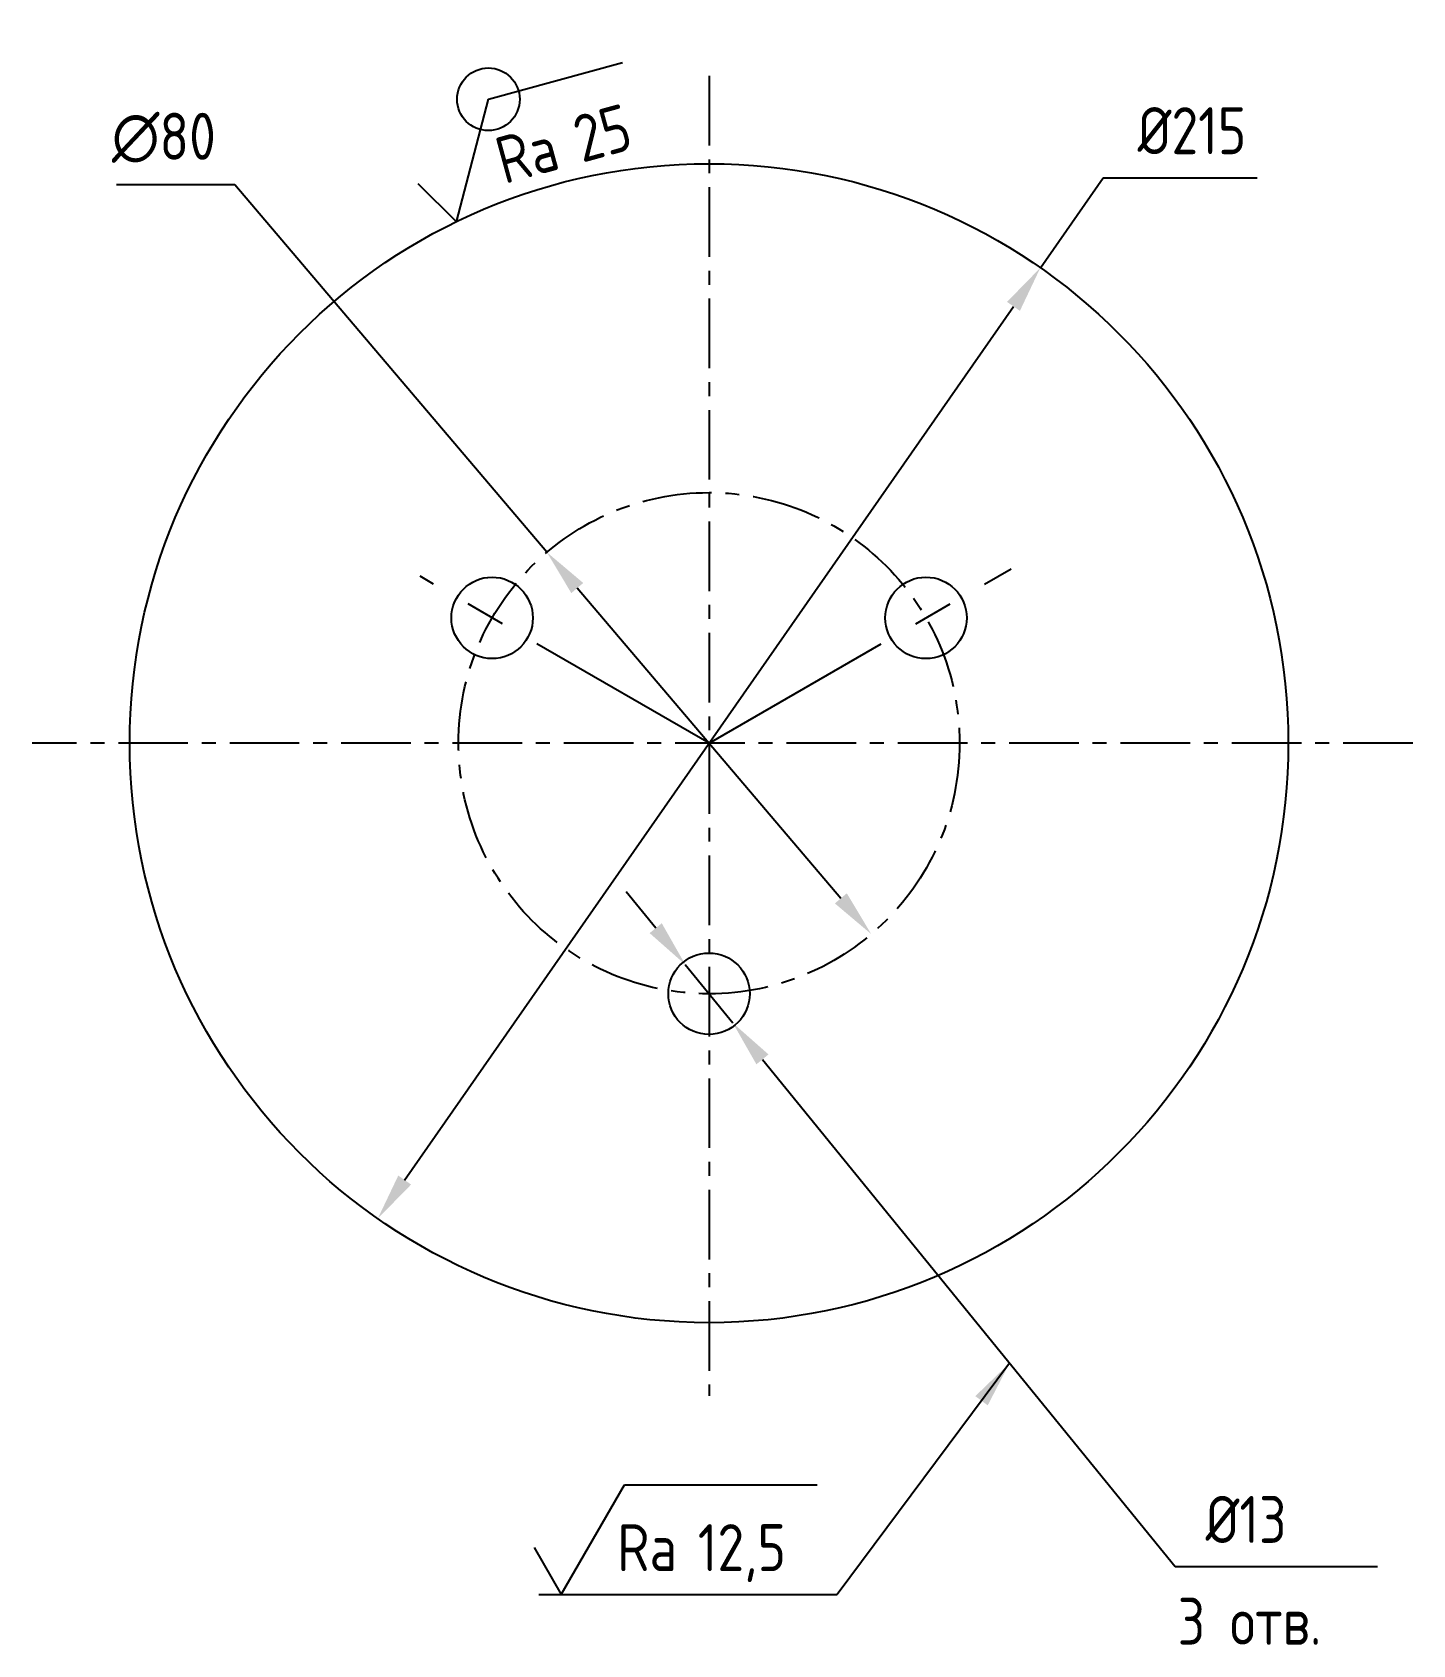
# Model space of a CAD drawing. Header units: millimetres. Extents: x 739 to 959, y 1356 to 1613.
import ezdxf

# ---------------------------------------------------------------- set-up
doc = ezdxf.new("R2010")
doc.units = ezdxf.units.MM
doc.linetypes.add('CENTER', pattern=[50.8, 31.75, -6.35, 6.35, -6.35])
for name, color, linetype in [('Cen', 5, 'CENTER'), ('Cont', 6, 'Continuous'), ('Dim', 7, 'Continuous'), ('Text', 3, 'Continuous')]:
    doc.layers.add(name, color=color, linetype=linetype)
doc.styles.add('Style1', font='romans.shx', dxfattribs={"width": 0.8})
doc.dimstyles.new('LIN2_5', dxfattribs={"dimscale": 2.5, "dimtxt": 3, "dimasz": 3, "dimexe": 1.5, "dimexo": 0, "dimgap": 1.5, "dimtad": 1, "dimtoh": 1, "dimdec": 0, "dimzin": 12, "dimdsep": 46, "dimtxsty": 'Style1', "dimcen": 0, "dimse1": 1, "dimclrt": 3, "dimadec": 0, "dimazin": 0, "dimtfac": 1, "dimtdec": 0, "dimtmove": 0, "dimatfit": 2, "dimfxl": 1, "dimtolj": 1, "dimtzin": 12, "dimarcsym": 0})

# ---------------------------------------------------------------- blocks, each defined once
blk = doc.blocks.new('*D28')
at = {"layer": 'Dim', "color": 0, "lineweight": -2, "transparency": 16777216}
for p, q in [((899.81, 1575.47), (909.84, 1589.86)), ((909.84, 1589.86), (934.44, 1589.86)), ((798.3, 1429.86), (895.52, 1569.32))]:
    blk.add_line(p, q, dxfattribs=at)
at = {"layer": 'Dim', "color": 0, "transparency": 16777216}
for points in [[(894.49, 1570.03), (896.55, 1568.6), (899.81, 1575.47)], [(797.28, 1430.57), (799.33, 1429.14), (794.01, 1423.71)]]:
    blk.add_solid(points, dxfattribs=at)
at = {"layer": 'Dim', "color": 3, "transparency": 16777216, "insert": (924.02, 1597.36), "char_height": 7.5, "attachment_point": 5, "style": 'Style1'}
blk.add_mtext('\\A1;%%c215', dxfattribs=at)
blk = doc.blocks.new('sherISO_01')
at = {"layer": 'Text'}
blk.add_line((4.04, 7), (16.36, 7), dxfattribs=at)
blk.add_lwpolyline([(-1.73, 3), (0, 0), (4.04, 7)], dxfattribs=at)
at = {"layer": 'Text', "style": 'Style1', "width": 0.8}
blk.add_text('Ra', height=3, dxfattribs=at).set_placement((3.58, 1.5))
blk.add_attdef('12,5', (8.73, 1.5), '', height=3, dxfattribs=at)
blk = doc.blocks.new('A$C6CF913E7')
at = {"layer": 'Text'}
blk.add_circle((0, 0), 2, dxfattribs=at)
blk = doc.blocks.new('sherISO_07')
at = {"layer": 'Text'}
blk.add_line((4.04, 7), (12.93, 7), dxfattribs=at)
blk.add_lwpolyline([(-1.73, 3), (0, 0), (4.04, 7)], dxfattribs=at)
blk.add_blockref('A$C6CF913E7', (4.04, 7))
at = {"layer": 'Text', "style": 'Style1', "width": 0.8}
blk.add_text('Ra', height=3, dxfattribs=at).set_placement((3.58, 1.5))
blk.add_attdef('25', (8.73, 1.5), '', height=3, dxfattribs=at)
blk = doc.blocks.new('*D35')
at = {"layer": 'Dim', "color": 0, "lineweight": -2, "transparency": 16777216}
for p, q in [((771.17, 1588.72), (752.28, 1588.72)), ((821.01, 1530.07), (771.17, 1588.72)), ((867.96, 1474.82), (825.87, 1524.36))]:
    blk.add_line(p, q, dxfattribs=at)
at = {"layer": 'Dim', "color": 0, "transparency": 16777216}
for points in [[(826.82, 1525.16), (824.91, 1523.55), (821.01, 1530.07)], [(868.91, 1475.63), (867, 1474.01), (872.81, 1469.11)]]:
    blk.add_solid(points, dxfattribs=at)
at = {"layer": 'Dim', "color": 3, "transparency": 16777216, "insert": (759.85, 1596.22), "char_height": 7.5, "attachment_point": 5, "style": 'Style1'}
blk.add_mtext('\\A1;∅80', dxfattribs=at)
blk = doc.blocks.new('*D36')
at = {"layer": 'Dim', "color": 0, "lineweight": -2, "transparency": 16777216}
for p, q in [((838.39, 1470.06), (833.65, 1475.88)), ((843.12, 1464.24), (850.7, 1454.94)), ((855.44, 1449.12), (921.33, 1368.17)), ((921.33, 1368.17), (940.23, 1368.17))]:
    blk.add_line(p, q, dxfattribs=at)
at = {"layer": 'Dim', "color": 0, "transparency": 16777216}
for points in [[(839.36, 1470.85), (837.42, 1469.27), (843.12, 1464.24)], [(856.4, 1449.91), (854.47, 1448.33), (850.7, 1454.94)]]:
    blk.add_solid(points, dxfattribs=at)
at = {"layer": 'Dim', "color": 3, "transparency": 16777216, "insert": (932.66, 1375.67), "char_height": 7.5, "attachment_point": 5, "style": 'Style1'}
blk.add_mtext('\\A1;%%c13', dxfattribs=at)

msp = doc.modelspace()

# ---------------------------------------------------------------- linework, layer by layer
at = {"layer": 'Cen', "ltscale": 0.35}
for p, q in [((846.91, 1606.11), (846.91, 1395.41)), ((959.28, 1499.59), (738.83, 1499.59))]:
    msp.add_line(p, q, dxfattribs=at)
at = {"layer": 'Cen'}
for q in [(895.13, 1527.43), (800.78, 1526.23)]:
    msp.add_line((846.91, 1499.59), q, dxfattribs=at)
at = {"layer": 'Cen', "ltscale": 0.35}
msp.add_circle((846.91, 1499.59), 40, dxfattribs=at)
at = {"layer": 'Cont'}
for centre, radius in [((846.91, 1499.59), 92.5), ((812.27, 1519.59), 6.5), ((881.55, 1519.59), 6.5), ((846.91, 1459.59), 6.5)]:
    msp.add_circle(centre, radius, dxfattribs=at)
at = {"layer": 'Dim'}
for p, q in [((940.23, 1368.17), (953.65, 1368.17)), ((819.73, 1363.68), (867.36, 1363.68))]:
    msp.add_line(p, q, dxfattribs=at)

# ---------------------------------------------------------------- block references
at = {"layer": 'Dim', "xscale": 2.5, "yscale": 2.5, "zscale": 2.5, "rotation": 15.34057208923175}
msp.add_blockref('sherISO_07', (806.56, 1582.82), dxfattribs=at).add_auto_attribs({'25': '25'})
at = {"layer": 'Dim', "xscale": 2.5, "yscale": 2.5, "zscale": 2.5}
msp.add_blockref('sherISO_01', (823.29, 1363.68), dxfattribs=at).add_auto_attribs({'12,5': '12,5'})

# ---------------------------------------------------------------- texts
at = {"layer": 'Text', "style": 'Style1', "width": 0.8}
msp.add_text('3 отв.', height=7.5, dxfattribs=at).set_placement((921.74, 1355.68))

# ---------------------------------------------------------------- dimensions: what is measured, and where the dimension line sits
at = {"layer": 'Dim'}
dim = msp.add_diameter_dim_2p(p1=(872.81, 1469.11), p2=(821.01, 1530.07), dimstyle='LIN2_5', dxfattribs=at)
dim.commit()
dim.dimension.update_dxf_attribs({"geometry": '*D35', "text_midpoint": (759.85, 1588.72), "dimtype": 163})
for p1, p2, text, picture, middle in [((794.01, 1423.71), (899.81, 1575.47), '%%c215', '*D28', (924.02, 1589.86)), ((843.12, 1464.24), (850.7, 1454.94), '%%c13', '*D36', (932.66, 1368.17))]:
    dim = msp.add_diameter_dim_2p(p1=p1, p2=p2, text=text, dimstyle='LIN2_5', dxfattribs=at)
    dim.commit()
    dim.dimension.update_dxf_attribs({"geometry": picture, "text_midpoint": middle, "dimtype": 163})

# ---------------------------------------------------------------- leaders
msp.add_leader([(894.9, 1400.64), (867.36, 1363.68)], dimstyle='LIN2_5', dxfattribs=at)

doc.saveas('drawing.dxf')
